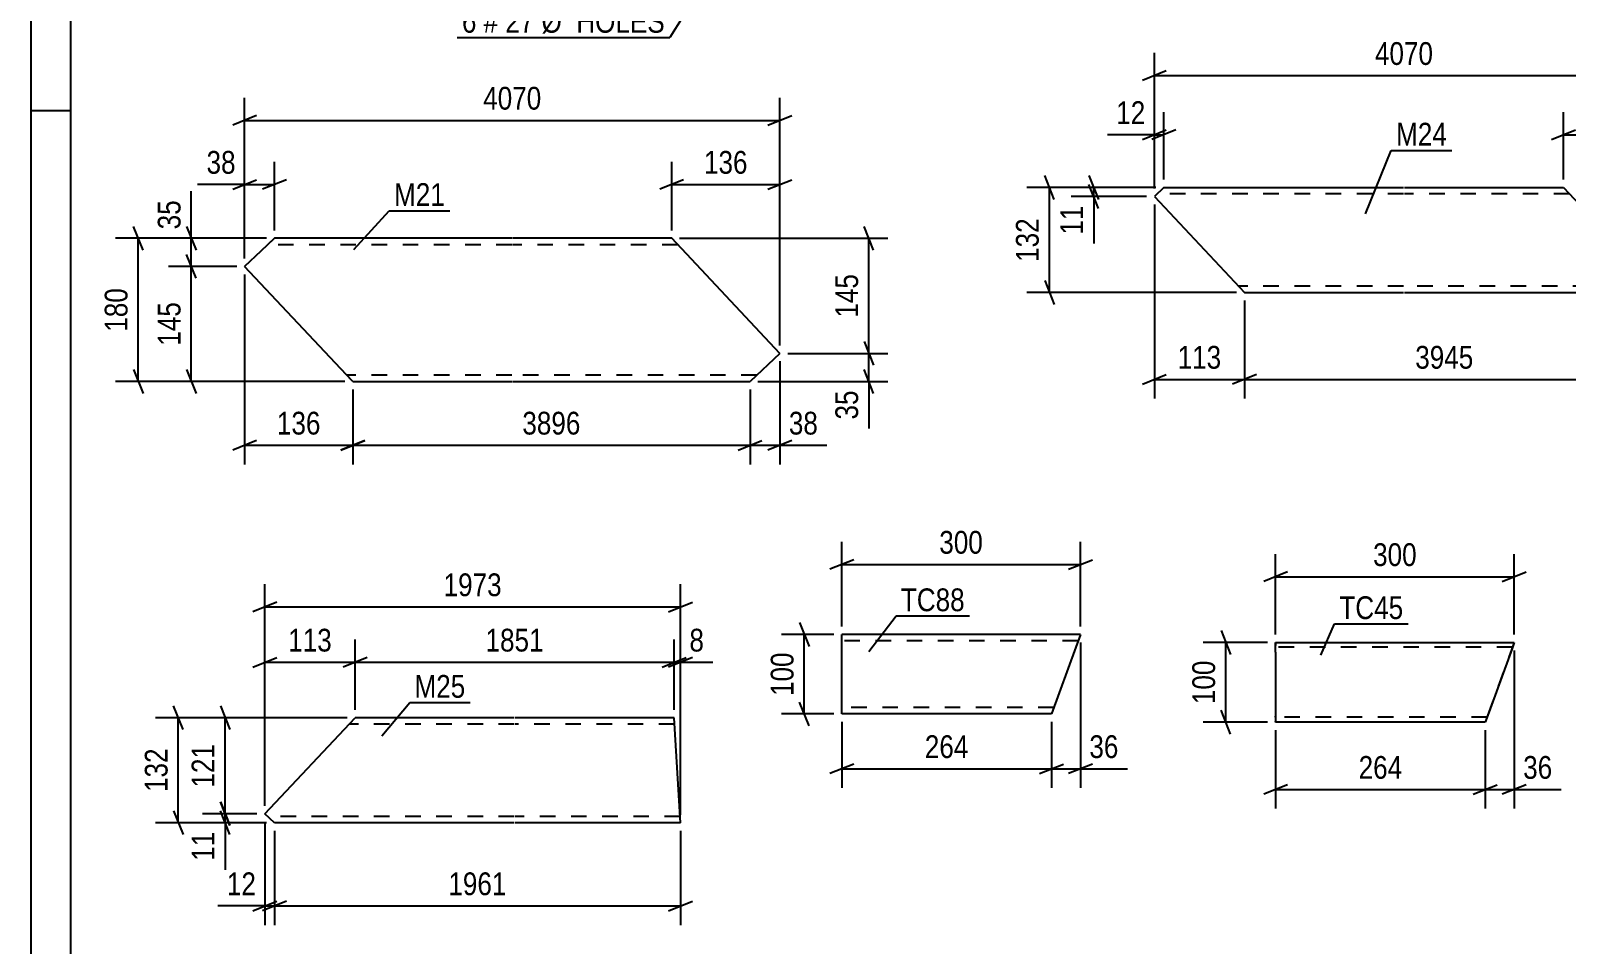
# Model space of a CAD drawing. Header units: millimetres. Extents: x 0 to 594, y 0 to 420.
# Drawn here: x 0 to 193.1, y 193.2 to 308.1 of the extents above; entities that cross this region are included whole.
import ezdxf

# ---------------------------------------------------------------- set-up
doc = ezdxf.new("R2010")
doc.units = ezdxf.units.MM
doc.linetypes.add('DXK_LINE_DOT2', pattern=[3.9198, 1.9599, -1.9599])
doc.styles.add('Arial Narrow', font='ARIALN.TTF', dxfattribs={"height": 0.2})

# ---------------------------------------------------------------- blocks, each defined once
blk = doc.blocks.new('Unknown-389636053-24719')
at = {"color": 5, "linetype": 'Continuous'}
for p, q in [((0, 420), (0, 0)), ((5, 415), (5, 5)), ((5, 298), (0, 298))]:
    blk.add_line(p, q, dxfattribs=at)
blk = doc.blocks.new('Part-389636053-25009 - 25008')
at = {"color": 2, "linetype": 'Continuous'}
for p, q in [((29.45, 209.63), (40.8, 221.7)), ((60.8, 221.7), (40.8, 221.7)), ((80.9, 221.7), (60.9, 221.7)), ((81.71, 208.5), (80.9, 221.7)), ((30.65, 208.5), (29.45, 209.63)), ((60.8, 208.5), (30.65, 208.5)), ((81.71, 208.5), (60.9, 208.5))]:
    blk.add_line(p, q, dxfattribs=at)
at = {"color": 7, "linetype": 'DXK_LINE_DOT2'}
for p, q in [((60.8, 220.9), (40.04, 220.9)), ((80.95, 220.9), (60.9, 220.9)), ((60.8, 209.3), (29.8, 209.3)), ((81.66, 209.3), (60.9, 209.3)), ((81.66, 209.3), (81.65, 209.36))]:
    blk.add_line(p, q, dxfattribs=at)
blk = doc.blocks.new('Part-389636053-30647 - 30646')
at = {"color": 2, "linetype": 'Continuous'}
for p, q in [((132, 232.17), (102, 232.17)), ((102, 223.77), (102, 232.17)), ((132, 232.17), (131.83, 231.7)), ((131.41, 230.57), (128.36, 222.17)), ((131.83, 231.7), (131.41, 230.57)), ((102, 222.17), (102, 223.77)), ((128.36, 222.17), (102, 222.17))]:
    blk.add_line(p, q, dxfattribs=at)
at = {"color": 7, "linetype": 'DXK_LINE_DOT2'}
for p, q in [((132, 232.17), (131.83, 231.7)), ((131.71, 231.37), (102, 231.37)), ((102, 222.29), (102, 223.77)), ((128.65, 222.97), (102, 222.97))]:
    blk.add_line(p, q, dxfattribs=at)
blk = doc.blocks.new('Part-389636053-24990 - 24989')
at = {"color": 2, "linetype": 'Continuous'}
for p, q in [((30.65, 281.97), (28.95, 280.37)), ((60.5, 281.97), (30.65, 281.97)), ((80.6, 281.97), (60.6, 281.97)), ((94.21, 267.51), (80.6, 281.97)), ((28.95, 280.37), (26.9, 278.44)), ((39, 265.57), (26.9, 278.44)), ((94.21, 267.51), (90.45, 263.97)), ((40.5, 263.97), (39, 265.57)), ((40.5, 263.97), (60.5, 263.97)), ((60.6, 263.97), (90.45, 263.97))]:
    blk.add_line(p, q, dxfattribs=at)
at = {"color": 7, "linetype": 'DXK_LINE_DOT2'}
for p, q in [((30.65, 281.97), (29.6, 280.99)), ((60.5, 281.17), (29.8, 281.17)), ((81.35, 281.17), (60.6, 281.17)), ((40.39, 264.1), (39, 265.57)), ((60.5, 264.77), (39.75, 264.77)), ((91.3, 264.77), (60.6, 264.77))]:
    blk.add_line(p, q, dxfattribs=at)
blk = doc.blocks.new('Part-389636053-25003 - 25002')
at = {"color": 2, "linetype": 'Continuous'}
for p, q in [((142.49, 288.35), (141.29, 287.22)), ((142.49, 288.35), (172.63, 288.35)), ((172.73, 288.35), (192.73, 288.35)), ((192.73, 288.35), (204.08, 276.28)), ((141.29, 287.22), (152.63, 275.15)), ((204.08, 276.28), (202.88, 275.15)), ((152.63, 275.15), (172.63, 275.15)), ((172.73, 275.15), (202.88, 275.15))]:
    blk.add_line(p, q, dxfattribs=at)
at = {"color": 7, "linetype": 'DXK_LINE_DOT2'}
for p, q in [((172.63, 287.55), (141.64, 287.55)), ((193.49, 287.55), (172.73, 287.55)), ((172.63, 275.95), (151.88, 275.95)), ((203.73, 275.95), (172.73, 275.95))]:
    blk.add_line(p, q, dxfattribs=at)
blk = doc.blocks.new('Part-389636053-30688 - 30687')
at = {"color": 2, "linetype": 'Continuous'}
for p, q in [((156.54, 229.95), (156.54, 231.15)), ((156.54, 231.15), (186.54, 231.15)), ((156.54, 229.95), (156.54, 221.15)), ((186.1, 229.95), (183.34, 222.35)), ((186.41, 230.8), (186.1, 229.95)), ((186.51, 231.06), (186.41, 230.8)), ((186.54, 231.15), (186.51, 231.06)), ((183.34, 222.35), (182.9, 221.15)), ((182.9, 221.15), (156.54, 221.15))]:
    blk.add_line(p, q, dxfattribs=at)
at = {"color": 7, "linetype": 'DXK_LINE_DOT2'}
for p, q in [((156.54, 231.15), (156.54, 231.06)), ((156.54, 231.06), (156.54, 230.8)), ((186.32, 230.55), (156.54, 230.55)), ((186.54, 231.15), (182.9, 221.15)), ((186.27, 230.41), (186.1, 229.95)), ((156.54, 221.89), (156.54, 221.8)), ((156.54, 221.8), (156.54, 221.89)), ((156.54, 221.8), (156.54, 221.75)), ((156.54, 221.75), (156.54, 221.8)), ((183.12, 221.75), (156.54, 221.75)), ((156.54, 221.15), (156.54, 221.24)), ((183.12, 221.75), (183.14, 221.8))]:
    blk.add_line(p, q, dxfattribs=at)
blk = doc.blocks.new('StraightDimension-389636053-27990 - 25008')
at = {"color": 7, "linetype": 'Continuous'}
for p, q in [((19.16, 220.2), (17.96, 223.2)), ((39.8, 221.7), (15.71, 221.7)), ((18.56, 208.5), (18.56, 221.7)), ((17.96, 210), (19.16, 207)), ((29.65, 208.5), (15.71, 208.5))]:
    blk.add_line(p, q, dxfattribs=at)
at = {"color": 0}
blk.add_wipeout([(17.81, 218.44), (13.61, 218.44), (13.61, 211.76), (17.81, 211.76)], dxfattribs=at)
at = {"color": 3, "style": 'Arial Narrow'}
blk.add_text('132', height=2.863, rotation=90.0002, dxfattribs=at).set_placement((17.21, 212.36))
blk = doc.blocks.new('StraightDimension-389636053-42071 - 25008')
at = {"color": 7, "linetype": 'Continuous'}
for p, q in [((80.9, 222.7), (80.9, 231.52)), ((81.71, 209.5), (81.71, 231.52)), ((79.4, 228.07), (82.4, 229.27)), ((83.21, 229.27), (80.21, 228.07)), ((80.9, 228.67), (81.71, 228.67))]:
    blk.add_line(p, q, dxfattribs=at)
at = {"color": 0}
blk.add_wipeout([(85.26, 229.42), (85.26, 233.62), (82.23, 233.62), (82.23, 229.42)], dxfattribs=at)
at = {"color": 7, "linetype": 'Continuous'}
blk.add_line((81.71, 228.67), (85.79, 228.67), dxfattribs=at)
blk.add_line((81.71, 228.67), (85.79, 228.67), dxfattribs=at)
at = {"color": 3, "style": 'Arial Narrow'}
blk.add_text('8', height=2.86, dxfattribs=at).set_placement((82.83, 230.02))
blk = doc.blocks.new('StraightDimension-389636053-43388 - 25008')
at = {"color": 7, "linetype": 'Continuous'}
for p, q in [((29.45, 208.63), (29.45, 195.64)), ((30.65, 207.5), (30.65, 195.64)), ((27.95, 197.44), (30.95, 198.64)), ((32.15, 198.64), (29.15, 197.44)), ((29.45, 198.04), (30.65, 198.04))]:
    blk.add_line(p, q, dxfattribs=at)
at = {"color": 0}
blk.add_wipeout([(28.92, 198.79), (28.92, 202.99), (24.07, 202.99), (24.07, 198.79)], dxfattribs=at)
at = {"color": 7, "linetype": 'Continuous'}
blk.add_line((29.45, 198.04), (23.54, 198.04), dxfattribs=at)
blk.add_line((29.45, 198.04), (23.54, 198.04), dxfattribs=at)
at = {"color": 3, "style": 'Arial Narrow'}
blk.add_text('12', height=2.863, dxfattribs=at).set_placement((24.67, 199.39))
blk = doc.blocks.new('StraightDimension-389636053-43387 - 25008')
at = {"color": 7, "linetype": 'Continuous'}
for p, q in [((30.65, 207.5), (30.65, 195.64)), ((81.71, 207.5), (81.71, 195.64)), ((32.15, 198.64), (29.15, 197.44)), ((30.65, 198.04), (81.71, 198.04)), ((80.21, 197.44), (83.21, 198.64))]:
    blk.add_line(p, q, dxfattribs=at)
at = {"color": 0}
blk.add_wipeout([(60.44, 198.79), (60.44, 202.99), (51.92, 202.99), (51.92, 198.79)], dxfattribs=at)
at = {"color": 3, "style": 'Arial Narrow'}
blk.add_text('1961', height=2.863, dxfattribs=at).set_placement((52.52, 199.39))
blk = doc.blocks.new('StraightDimension-389636053-42072 - 25008')
at = {"color": 7, "linetype": 'Continuous'}
for p, q in [((40.8, 222.7), (40.8, 231.52)), ((80.9, 222.7), (80.9, 231.52)), ((42.3, 229.27), (39.3, 228.07)), ((40.8, 228.67), (80.9, 228.67)), ((79.4, 228.07), (82.4, 229.27))]:
    blk.add_line(p, q, dxfattribs=at)
at = {"color": 0}
blk.add_wipeout([(65.1, 229.42), (65.1, 233.62), (56.59, 233.62), (56.59, 229.42)], dxfattribs=at)
at = {"color": 3, "style": 'Arial Narrow'}
blk.add_text('1851', height=2.863, dxfattribs=at).set_placement((57.19, 230.02))
blk = doc.blocks.new('StraightDimension-389636053-42073 - 25008')
at = {"color": 7, "linetype": 'Continuous'}
for p, q in [((29.45, 210.63), (29.45, 231.52)), ((40.8, 222.7), (40.8, 231.52)), ((27.95, 228.07), (30.95, 229.27)), ((29.45, 228.67), (40.8, 228.67)), ((42.3, 229.27), (39.3, 228.07))]:
    blk.add_line(p, q, dxfattribs=at)
at = {"color": 0}
blk.add_wipeout([(38.46, 229.42), (38.46, 233.62), (31.78, 233.62), (31.78, 229.42)], dxfattribs=at)
at = {"color": 3, "style": 'Arial Narrow'}
blk.add_text('113', height=2.863, dxfattribs=at).set_placement((32.38, 230.02))
blk = doc.blocks.new('StraightDimension-389636053-43414 - 25008')
at = {"color": 7, "linetype": 'Continuous'}
for p, q in [((23.85, 223.2), (25.05, 220.2)), ((39.8, 221.7), (21.6, 221.7)), ((24.45, 209.63), (24.45, 221.7)), ((25.05, 208.13), (23.85, 211.13)), ((28.45, 209.63), (21.6, 209.63))]:
    blk.add_line(p, q, dxfattribs=at)
at = {"color": 0}
blk.add_wipeout([(23.7, 219.01), (19.5, 219.01), (19.5, 212.32), (23.7, 212.32)], dxfattribs=at)
at = {"color": 3, "style": 'Arial Narrow'}
blk.add_text('121', height=2.863, rotation=90.0002, dxfattribs=at).set_placement((23.1, 212.92))
blk = doc.blocks.new('StraightDimension-389636053-43415 - 25008')
at = {"color": 7, "linetype": 'Continuous'}
for p, q in [((23.85, 211.13), (25.05, 208.13)), ((28.45, 209.63), (21.6, 209.63)), ((25.05, 207), (23.85, 210)), ((24.45, 208.5), (24.45, 209.63)), ((29.65, 208.5), (21.6, 208.5))]:
    blk.add_line(p, q, dxfattribs=at)
at = {"color": 0}
blk.add_wipeout([(23.7, 207.97), (19.5, 207.97), (19.5, 203.12), (23.7, 203.12)], dxfattribs=at)
at = {"color": 7, "linetype": 'Continuous'}
blk.add_line((24.45, 208.5), (24.45, 202.59), dxfattribs=at)
blk.add_line((24.45, 208.5), (24.45, 202.59), dxfattribs=at)
at = {"color": 3, "style": 'Arial Narrow'}
blk.add_text('11', height=2.863, rotation=90.0002, dxfattribs=at).set_placement((23.1, 203.72))
blk = doc.blocks.new('StraightDimension-389636053-58819 - 25008')
at = {"color": 7, "linetype": 'Continuous'}
for p, q in [((29.45, 210.63), (29.45, 238.48)), ((81.71, 209.5), (81.71, 238.48)), ((30.95, 236.23), (27.95, 235.03)), ((29.45, 235.63), (81.71, 235.63)), ((80.21, 235.03), (83.21, 236.23))]:
    blk.add_line(p, q, dxfattribs=at)
at = {"color": 0}
blk.add_wipeout([(59.83, 236.38), (59.83, 240.58), (51.32, 240.58), (51.32, 236.38)], dxfattribs=at)
at = {"color": 3, "style": 'Arial Narrow'}
blk.add_text('1973', height=2.863, dxfattribs=at).set_placement((51.92, 236.98))
blk = doc.blocks.new('StraightDimension-389636053-30731 - 30646')
at = {"color": 7, "linetype": 'Continuous'}
for p, q in [((132, 231.17), (132, 212.88)), ((128.36, 221.17), (128.36, 212.88)), ((126.86, 214.68), (129.86, 215.88)), ((128.36, 215.28), (132, 215.28)), ((133.5, 215.88), (130.5, 214.68))]:
    blk.add_line(p, q, dxfattribs=at)
at = {"color": 0}
blk.add_wipeout([(137.38, 216.03), (137.38, 220.23), (132.52, 220.23), (132.52, 216.03)], dxfattribs=at)
at = {"color": 7, "linetype": 'Continuous'}
blk.add_line((132, 215.28), (137.9, 215.28), dxfattribs=at)
blk.add_line((132, 215.28), (137.9, 215.28), dxfattribs=at)
at = {"color": 3, "style": 'Arial Narrow'}
blk.add_text('36', height=2.863, dxfattribs=at).set_placement((133.12, 216.63))
blk = doc.blocks.new('StraightDimension-389636053-30780 - 30646')
at = {"color": 7, "linetype": 'Continuous'}
for p, q in [((96.67, 233.67), (97.87, 230.67)), ((101, 232.17), (94.42, 232.17)), ((97.27, 222.17), (97.27, 232.17)), ((101, 222.17), (94.42, 222.17)), ((97.87, 220.67), (96.67, 223.67))]:
    blk.add_line(p, q, dxfattribs=at)
at = {"color": 0}
blk.add_wipeout([(96.52, 230.51), (92.32, 230.51), (92.32, 223.83), (96.52, 223.83)], dxfattribs=at)
at = {"color": 3, "style": 'Arial Narrow'}
blk.add_text('100', height=2.863, rotation=90.0002, dxfattribs=at).set_placement((95.92, 224.43))
blk = doc.blocks.new('StraightDimension-389636053-30732 - 30646')
at = {"color": 7, "linetype": 'Continuous'}
for p, q in [((102, 221.17), (102, 212.88)), ((128.36, 221.17), (128.36, 212.88)), ((103.5, 215.88), (100.5, 214.68)), ((102, 215.28), (128.36, 215.28)), ((126.86, 214.68), (129.86, 215.88))]:
    blk.add_line(p, q, dxfattribs=at)
at = {"color": 0}
blk.add_wipeout([(118.52, 216.03), (118.52, 220.23), (111.83, 220.23), (111.83, 216.03)], dxfattribs=at)
at = {"color": 3, "style": 'Arial Narrow'}
blk.add_text('264', height=2.863, dxfattribs=at).set_placement((112.43, 216.63))
blk = doc.blocks.new('StraightDimension-389636053-30769 - 30646')
at = {"color": 7, "linetype": 'Continuous'}
for p, q in [((102, 233.17), (102, 243.82)), ((132, 233.17), (132, 243.82)), ((103.5, 241.57), (100.5, 240.37)), ((130.5, 240.37), (133.5, 241.57)), ((102, 240.97), (132, 240.97))]:
    blk.add_line(p, q, dxfattribs=at)
at = {"color": 0}
blk.add_wipeout([(120.34, 241.72), (120.34, 245.92), (113.65, 245.92), (113.65, 241.72)], dxfattribs=at)
at = {"color": 3, "style": 'Arial Narrow'}
blk.add_text('300', height=2.863, dxfattribs=at).set_placement((114.25, 242.32))
blk = doc.blocks.new('StraightDimension-389636053-39395 - 24989')
at = {"color": 7, "linetype": 'Continuous'}
for p, q in [((29.65, 281.97), (17.34, 281.97)), ((19.59, 283.47), (20.79, 280.47)), ((20.19, 278.44), (20.19, 281.97)), ((25.9, 278.44), (17.34, 278.44)), ((20.79, 276.94), (19.59, 279.94))]:
    blk.add_line(p, q, dxfattribs=at)
at = {"color": 0}
blk.add_wipeout([(19.44, 287.36), (15.24, 287.36), (15.24, 282.5), (19.44, 282.5)], dxfattribs=at)
at = {"color": 7, "linetype": 'Continuous'}
blk.add_line((20.19, 281.97), (20.19, 287.88), dxfattribs=at)
blk.add_line((20.19, 281.97), (20.19, 287.88), dxfattribs=at)
at = {"color": 3, "style": 'Arial Narrow'}
blk.add_text('35', height=2.863, rotation=90.0002, dxfattribs=at).set_placement((18.84, 283.1))
blk = doc.blocks.new('StraightDimension-389636053-42298 - 24989')
at = {"color": 7, "linetype": 'Continuous'}
for p, q in [((26.9, 279.44), (26.9, 291.59)), ((30.65, 282.97), (30.65, 291.59)), ((25.4, 288.14), (28.4, 289.34)), ((26.9, 288.74), (30.65, 288.74)), ((32.15, 289.34), (29.15, 288.14))]:
    blk.add_line(p, q, dxfattribs=at)
at = {"color": 0}
blk.add_wipeout([(26.37, 289.49), (26.37, 293.69), (21.51, 293.69), (21.51, 289.49)], dxfattribs=at)
at = {"color": 7, "linetype": 'Continuous'}
blk.add_line((26.9, 288.74), (20.99, 288.74), dxfattribs=at)
blk.add_line((26.9, 288.74), (20.99, 288.74), dxfattribs=at)
at = {"color": 3, "style": 'Arial Narrow'}
blk.add_text('38', height=2.863, dxfattribs=at).set_placement((22.11, 290.09))
blk = doc.blocks.new('StraightDimension-389636053-42177 - 24989')
at = {"color": 7, "linetype": 'Continuous'}
for p, q in [((94.21, 266.51), (94.21, 253.55)), ((90.45, 262.97), (90.45, 253.55)), ((88.95, 255.35), (91.95, 256.55)), ((90.45, 255.95), (94.21, 255.95)), ((95.71, 256.55), (92.71, 255.35))]:
    blk.add_line(p, q, dxfattribs=at)
at = {"color": 0}
blk.add_wipeout([(99.59, 256.7), (99.59, 260.9), (94.73, 260.9), (94.73, 256.7)], dxfattribs=at)
at = {"color": 7, "linetype": 'Continuous'}
blk.add_line((94.21, 255.95), (100.11, 255.95), dxfattribs=at)
blk.add_line((94.21, 255.95), (100.11, 255.95), dxfattribs=at)
at = {"color": 3, "style": 'Arial Narrow'}
blk.add_text('38', height=2.863, dxfattribs=at).set_placement((95.33, 257.3))
blk = doc.blocks.new('StraightDimension-389636053-27875 - 24989')
at = {"color": 7, "linetype": 'Continuous'}
for p, q in [((29.65, 281.97), (10.67, 281.97)), ((14.12, 280.47), (12.92, 283.47)), ((13.52, 263.97), (13.52, 281.97)), ((12.92, 265.47), (14.12, 262.47)), ((39.5, 263.97), (10.67, 263.97))]:
    blk.add_line(p, q, dxfattribs=at)
at = {"color": 0}
blk.add_wipeout([(12.77, 276.32), (8.57, 276.32), (8.57, 269.63), (12.77, 269.63)], dxfattribs=at)
at = {"color": 3, "style": 'Arial Narrow'}
blk.add_text('180', height=2.863, rotation=90.0002, dxfattribs=at).set_placement((12.17, 270.23))
blk = doc.blocks.new('StraightDimension-389636053-25361 - 24989')
at = {"color": 7, "linetype": 'Continuous'}
for p, q in [((26.9, 279.44), (26.9, 299.65)), ((94.21, 268.51), (94.21, 299.65)), ((28.4, 297.4), (25.4, 296.2)), ((92.71, 296.2), (95.71, 297.4)), ((26.9, 296.8), (94.21, 296.8))]:
    blk.add_line(p, q, dxfattribs=at)
at = {"color": 0}
blk.add_wipeout([(64.81, 297.55), (64.81, 301.75), (56.3, 301.75), (56.3, 297.55)], dxfattribs=at)
at = {"color": 3, "style": 'Arial Narrow'}
blk.add_text('4070', height=2.863, dxfattribs=at).set_placement((56.9, 298.15))
blk = doc.blocks.new('StraightDimension-389636053-39396 - 24989')
at = {"color": 7, "linetype": 'Continuous'}
for p, q in [((25.9, 278.44), (17.34, 278.44)), ((20.79, 276.94), (19.59, 279.94)), ((20.19, 263.97), (20.19, 278.44)), ((19.59, 265.47), (20.79, 262.47)), ((39.5, 263.97), (17.34, 263.97))]:
    blk.add_line(p, q, dxfattribs=at)
at = {"color": 0}
blk.add_wipeout([(19.44, 274.55), (15.24, 274.55), (15.24, 267.87), (19.44, 267.87)], dxfattribs=at)
at = {"color": 3, "style": 'Arial Narrow'}
blk.add_text('145', height=2.863, rotation=90.0002, dxfattribs=at).set_placement((18.84, 268.47))
blk = doc.blocks.new('StraightDimension-389636053-42178 - 24989')
at = {"color": 7, "linetype": 'Continuous'}
for p, q in [((40.5, 262.97), (40.5, 253.55)), ((90.45, 262.97), (90.45, 253.55)), ((42, 256.55), (39, 255.35)), ((40.5, 255.95), (90.45, 255.95)), ((88.95, 255.35), (91.95, 256.55))]:
    blk.add_line(p, q, dxfattribs=at)
at = {"color": 0}
blk.add_wipeout([(69.73, 256.7), (69.73, 260.9), (61.22, 260.9), (61.22, 256.7)], dxfattribs=at)
at = {"color": 3, "style": 'Arial Narrow'}
blk.add_text('3896', height=2.863, dxfattribs=at).set_placement((61.82, 257.3))
blk = doc.blocks.new('StraightDimension-389636053-42179 - 24989')
at = {"color": 7, "linetype": 'Continuous'}
for p, q in [((26.9, 277.44), (26.9, 253.55)), ((40.5, 262.97), (40.5, 253.55)), ((28.4, 256.55), (25.4, 255.35)), ((26.9, 255.95), (40.5, 255.95)), ((39, 255.35), (42, 256.55))]:
    blk.add_line(p, q, dxfattribs=at)
at = {"color": 0}
blk.add_wipeout([(37.04, 256.7), (37.04, 260.9), (30.36, 260.9), (30.36, 256.7)], dxfattribs=at)
at = {"color": 3, "style": 'Arial Narrow'}
blk.add_text('136', height=2.863, dxfattribs=at).set_placement((30.96, 257.3))
blk = doc.blocks.new('StraightDimension-389636053-42229 - 24989')
at = {"color": 7, "linetype": 'Continuous'}
for p, q in [((81.6, 281.97), (107.79, 281.97)), ((105.99, 280.47), (104.79, 283.47)), ((105.39, 267.51), (105.39, 281.97)), ((104.79, 269.01), (105.99, 266.01)), ((95.21, 267.51), (107.79, 267.51))]:
    blk.add_line(p, q, dxfattribs=at)
at = {"color": 0}
blk.add_wipeout([(104.64, 278.08), (100.44, 278.08), (100.44, 271.4), (104.64, 271.4)], dxfattribs=at)
at = {"color": 3, "style": 'Arial Narrow'}
blk.add_text('145', height=2.863, rotation=90.0002, dxfattribs=at).set_placement((104.04, 272))
blk = doc.blocks.new('StraightDimension-389636053-42230 - 24989')
at = {"color": 7, "linetype": 'Continuous'}
for p, q in [((104.79, 269.01), (105.99, 266.01)), ((95.21, 267.51), (107.79, 267.51)), ((105.39, 263.97), (105.39, 267.51)), ((105.99, 262.47), (104.79, 265.47)), ((91.45, 263.97), (107.79, 263.97))]:
    blk.add_line(p, q, dxfattribs=at)
at = {"color": 0}
blk.add_wipeout([(104.64, 263.45), (100.44, 263.45), (100.44, 258.59), (104.64, 258.59)], dxfattribs=at)
at = {"color": 7, "linetype": 'Continuous'}
blk.add_line((105.39, 263.97), (105.39, 258.07), dxfattribs=at)
blk.add_line((105.39, 263.97), (105.39, 258.07), dxfattribs=at)
at = {"color": 3, "style": 'Arial Narrow'}
blk.add_text('35', height=2.863, rotation=90.0002, dxfattribs=at).set_placement((104.04, 259.19))
blk = doc.blocks.new('StraightDimension-389636053-42296 - 24989')
at = {"color": 7, "linetype": 'Continuous'}
for p, q in [((80.6, 282.97), (80.6, 291.59)), ((94.21, 268.51), (94.21, 291.59)), ((82.1, 289.34), (79.1, 288.14)), ((80.6, 288.74), (94.21, 288.74)), ((92.71, 288.14), (95.71, 289.34))]:
    blk.add_line(p, q, dxfattribs=at)
at = {"color": 0}
blk.add_wipeout([(90.75, 289.49), (90.75, 293.69), (84.06, 293.69), (84.06, 289.49)], dxfattribs=at)
at = {"color": 3, "style": 'Arial Narrow'}
blk.add_text('136', height=2.863, dxfattribs=at).set_placement((84.66, 290.09))
blk = doc.blocks.new('StraightDimension-389636053-25427 - 25002')
at = {"color": 7, "linetype": 'Continuous'}
for p, q in [((141.29, 288.22), (141.29, 305.27)), ((204.08, 277.28), (204.08, 305.27)), ((142.79, 303.02), (139.79, 301.82)), ((141.29, 302.42), (204.08, 302.42)), ((202.58, 301.82), (205.58, 303.02))]:
    blk.add_line(p, q, dxfattribs=at)
at = {"color": 0}
blk.add_wipeout([(176.94, 303.17), (176.94, 307.37), (168.43, 307.37), (168.43, 303.17)], dxfattribs=at)
at = {"color": 3, "style": 'Arial Narrow'}
blk.add_text('4070', height=2.863, dxfattribs=at).set_placement((169.03, 303.77))
blk = doc.blocks.new('StraightDimension-389636053-25411 - 25002')
at = {"color": 7, "linetype": 'Continuous'}
for p, q in [((133.07, 289.85), (134.27, 286.85)), ((141.49, 288.35), (130.82, 288.35)), ((134.27, 285.72), (133.07, 288.72)), ((133.67, 287.22), (133.67, 288.35)), ((140.29, 287.22), (130.82, 287.22))]:
    blk.add_line(p, q, dxfattribs=at)
at = {"color": 0}
blk.add_wipeout([(132.92, 286.69), (128.72, 286.69), (128.72, 281.84), (132.92, 281.84)], dxfattribs=at)
at = {"color": 7, "linetype": 'Continuous'}
blk.add_line((133.67, 287.22), (133.67, 281.31), dxfattribs=at)
blk.add_line((133.67, 287.22), (133.67, 281.31), dxfattribs=at)
at = {"color": 3, "style": 'Arial Narrow'}
blk.add_text('11', height=2.863, rotation=90.0002, dxfattribs=at).set_placement((132.32, 282.44))
blk = doc.blocks.new('StraightDimension-389636053-25415 - 25002')
at = {"color": 7, "linetype": 'Continuous'}
for p, q in [((128.7, 286.85), (127.5, 289.85)), ((141.49, 288.35), (125.25, 288.35)), ((128.1, 275.15), (128.1, 288.35)), ((127.5, 276.65), (128.7, 273.65)), ((151.63, 275.15), (125.25, 275.15))]:
    blk.add_line(p, q, dxfattribs=at)
at = {"color": 0}
blk.add_wipeout([(127.35, 285.09), (123.15, 285.09), (123.15, 278.41), (127.35, 278.41)], dxfattribs=at)
at = {"color": 3, "style": 'Arial Narrow'}
blk.add_text('132', height=2.863, rotation=90.0002, dxfattribs=at).set_placement((126.75, 279.01))
blk = doc.blocks.new('StraightDimension-389636053-42414 - 25002')
at = {"color": 7, "linetype": 'Continuous'}
for p, q in [((192.73, 289.35), (192.73, 297.84)), ((204.08, 277.28), (204.08, 297.84)), ((191.23, 294.39), (194.23, 295.59)), ((205.58, 295.59), (202.58, 294.39)), ((192.73, 294.99), (204.08, 294.99))]:
    blk.add_line(p, q, dxfattribs=at)
at = {"color": 0}
blk.add_wipeout([(201.75, 295.74), (201.75, 299.94), (195.07, 299.94), (195.07, 295.74)], dxfattribs=at)
at = {"color": 3, "style": 'Arial Narrow'}
blk.add_text('113', height=2.863, dxfattribs=at).set_placement((195.67, 296.34))
blk = doc.blocks.new('StraightDimension-389636053-42416 - 25002')
at = {"color": 7, "linetype": 'Continuous'}
for p, q in [((141.29, 288.22), (141.29, 297.84)), ((142.49, 289.35), (142.49, 297.84)), ((139.79, 294.39), (142.79, 295.59)), ((143.99, 295.59), (140.99, 294.39)), ((141.29, 294.99), (142.49, 294.99))]:
    blk.add_line(p, q, dxfattribs=at)
at = {"color": 0}
blk.add_wipeout([(140.76, 295.74), (140.76, 299.94), (135.9, 299.94), (135.9, 295.74)], dxfattribs=at)
at = {"color": 7, "linetype": 'Continuous'}
blk.add_line((141.29, 294.99), (135.38, 294.99), dxfattribs=at)
blk.add_line((141.29, 294.99), (135.38, 294.99), dxfattribs=at)
at = {"color": 3, "style": 'Arial Narrow'}
blk.add_text('12', height=2.863, dxfattribs=at).set_placement((136.5, 296.34))
blk = doc.blocks.new('StraightDimension-389636053-42677 - 25002')
at = {"color": 7, "linetype": 'Continuous'}
for p, q in [((152.63, 274.15), (152.63, 261.83)), ((202.88, 274.15), (202.88, 261.83)), ((154.13, 264.83), (151.13, 263.63)), ((201.38, 263.63), (204.38, 264.83)), ((152.63, 264.23), (202.88, 264.23))]:
    blk.add_line(p, q, dxfattribs=at)
at = {"color": 0}
blk.add_wipeout([(182.01, 264.98), (182.01, 269.18), (173.5, 269.18), (173.5, 264.98)], dxfattribs=at)
at = {"color": 3, "style": 'Arial Narrow'}
blk.add_text('3945', height=2.863, dxfattribs=at).set_placement((174.1, 265.58))
blk = doc.blocks.new('StraightDimension-389636053-42678 - 25002')
at = {"color": 7, "linetype": 'Continuous'}
for p, q in [((141.29, 286.22), (141.29, 261.83)), ((152.63, 274.15), (152.63, 261.83)), ((139.79, 263.63), (142.79, 264.83)), ((154.13, 264.83), (151.13, 263.63)), ((141.29, 264.23), (152.63, 264.23))]:
    blk.add_line(p, q, dxfattribs=at)
at = {"color": 0}
blk.add_wipeout([(150.3, 264.98), (150.3, 269.18), (143.62, 269.18), (143.62, 264.98)], dxfattribs=at)
at = {"color": 3, "style": 'Arial Narrow'}
blk.add_text('113', height=2.863, dxfattribs=at).set_placement((144.22, 265.58))
blk = doc.blocks.new('StraightDimension-389636053-30925 - 30687')
at = {"color": 7, "linetype": 'Continuous'}
for p, q in [((156.54, 232.15), (156.54, 242.27)), ((186.54, 232.15), (186.54, 242.27)), ((158.04, 240.02), (155.04, 238.82)), ((185.04, 238.82), (188.04, 240.02)), ((156.54, 239.42), (186.54, 239.42))]:
    blk.add_line(p, q, dxfattribs=at)
at = {"color": 0}
blk.add_wipeout([(174.88, 240.17), (174.88, 244.37), (168.2, 244.37), (168.2, 240.17)], dxfattribs=at)
at = {"color": 3, "style": 'Arial Narrow'}
blk.add_text('300', height=2.863, dxfattribs=at).set_placement((168.8, 240.77))
blk = doc.blocks.new('StraightDimension-389636053-30837 - 30687')
at = {"color": 7, "linetype": 'Continuous'}
for p, q in [((156.54, 220.15), (156.54, 210.27)), ((182.9, 220.15), (182.9, 210.27)), ((158.04, 213.27), (155.04, 212.07)), ((156.54, 212.67), (182.9, 212.67)), ((181.4, 212.07), (184.4, 213.27))]:
    blk.add_line(p, q, dxfattribs=at)
at = {"color": 0}
blk.add_wipeout([(173.06, 213.42), (173.06, 217.62), (166.38, 217.62), (166.38, 213.42)], dxfattribs=at)
at = {"color": 3, "style": 'Arial Narrow'}
blk.add_text('264', height=2.863, dxfattribs=at).set_placement((166.98, 214.02))
blk = doc.blocks.new('StraightDimension-389636053-30836 - 30687')
at = {"color": 7, "linetype": 'Continuous'}
for p, q in [((186.54, 230.15), (186.54, 210.27)), ((182.9, 220.15), (182.9, 210.27)), ((181.4, 212.07), (184.4, 213.27)), ((182.9, 212.67), (186.54, 212.67)), ((188.04, 213.27), (185.04, 212.07))]:
    blk.add_line(p, q, dxfattribs=at)
at = {"color": 0}
blk.add_wipeout([(191.92, 213.42), (191.92, 217.62), (187.07, 217.62), (187.07, 213.42)], dxfattribs=at)
at = {"color": 7, "linetype": 'Continuous'}
blk.add_line((186.54, 212.67), (192.45, 212.67), dxfattribs=at)
blk.add_line((186.54, 212.67), (192.45, 212.67), dxfattribs=at)
at = {"color": 3, "style": 'Arial Narrow'}
blk.add_text('36', height=2.863, dxfattribs=at).set_placement((187.67, 214.02))
blk = doc.blocks.new('StraightDimension-389636053-30914 - 30687')
at = {"color": 7, "linetype": 'Continuous'}
for p, q in [((149.68, 232.65), (150.88, 229.65)), ((155.54, 231.15), (147.43, 231.15)), ((150.28, 221.15), (150.28, 231.15)), ((150.88, 219.65), (149.68, 222.65)), ((155.54, 221.15), (147.43, 221.15))]:
    blk.add_line(p, q, dxfattribs=at)
at = {"color": 0}
blk.add_wipeout([(149.53, 229.49), (145.33, 229.49), (145.33, 222.81), (149.53, 222.81)], dxfattribs=at)
at = {"color": 3, "style": 'Arial Narrow'}
blk.add_text('100', height=2.863, rotation=90.0002, dxfattribs=at).set_placement((148.93, 223.41))
blk = doc.blocks.new('Mark-389636053-25981 - 25008')
at = {"color": 0}
blk.add_wipeout([(54.66, 224.21), (54.66, 227.21), (48.26, 227.21), (48.26, 224.21)], dxfattribs=at)
blk.add_wipeout([(54.66, 224.21), (54.66, 227.21), (48.26, 227.21), (48.26, 224.21)], dxfattribs=at)
at = {"color": 30, "linetype": 'Continuous'}
for p, q in [((44.17, 219.44), (47.66, 223.61)), ((47.66, 223.61), (55.26, 223.61))]:
    blk.add_line(p, q, dxfattribs=at)
at = {"color": 3, "style": 'Arial Narrow'}
blk.add_text('M25', height=2.863, dxfattribs=at).set_placement((48.26, 224.21))
blk = doc.blocks.new('Mark-389636053-30870 - 30646')
at = {"color": 0}
blk.add_wipeout([(117.46, 235.09), (117.46, 238.09), (109.42, 238.09), (109.42, 235.09)], dxfattribs=at)
blk.add_wipeout([(117.46, 235.09), (117.46, 238.09), (109.42, 238.09), (109.42, 235.09)], dxfattribs=at)
at = {"color": 30, "linetype": 'Continuous'}
for p, q in [((105.4, 230.03), (108.82, 234.49)), ((108.82, 234.49), (118.06, 234.49))]:
    blk.add_line(p, q, dxfattribs=at)
at = {"color": 3, "style": 'Arial Narrow'}
blk.add_text('TC88', height=2.863, dxfattribs=at).set_placement((109.42, 235.09))
blk = doc.blocks.new('Mark-389636053-25972 - 24989')
at = {"color": 0}
blk.add_wipeout([(52.09, 286.04), (52.09, 289.04), (45.69, 289.04), (45.69, 286.04)], dxfattribs=at)
blk.add_wipeout([(52.09, 286.04), (52.09, 289.04), (45.69, 289.04), (45.69, 286.04)], dxfattribs=at)
at = {"color": 30, "linetype": 'Continuous'}
for p, q in [((40.65, 280.57), (45.09, 285.44)), ((45.09, 285.44), (52.69, 285.44))]:
    blk.add_line(p, q, dxfattribs=at)
at = {"color": 3, "style": 'Arial Narrow'}
blk.add_text('M21', height=2.863, dxfattribs=at).set_placement((45.69, 286.04))
blk = doc.blocks.new('Mark-389636053-25978 - 25002')
at = {"color": 0}
blk.add_wipeout([(178.08, 293.63), (178.08, 296.63), (171.69, 296.63), (171.69, 293.63)], dxfattribs=at)
blk.add_wipeout([(178.08, 293.63), (178.08, 296.63), (171.69, 296.63), (171.69, 293.63)], dxfattribs=at)
at = {"color": 30, "linetype": 'Continuous'}
for p, q in [((167.86, 285.06), (171.09, 293.03)), ((171.09, 293.03), (178.68, 293.03))]:
    blk.add_line(p, q, dxfattribs=at)
at = {"color": 3, "style": 'Arial Narrow'}
blk.add_text('M24', height=2.863, dxfattribs=at).set_placement((171.69, 293.63))
blk = doc.blocks.new('Mark-389636053-30935 - 30687')
at = {"color": 0}
blk.add_wipeout([(172.59, 234.1), (172.59, 237.1), (164.56, 237.1), (164.56, 234.1)], dxfattribs=at)
blk.add_wipeout([(172.59, 234.1), (172.59, 237.1), (164.56, 237.1), (164.56, 234.1)], dxfattribs=at)
at = {"color": 30, "linetype": 'Continuous'}
for p, q in [((162.22, 229.58), (163.96, 233.5)), ((163.96, 233.5), (173.19, 233.5))]:
    blk.add_line(p, q, dxfattribs=at)
at = {"color": 3, "style": 'Arial Narrow'}
blk.add_text('TC45', height=2.863, dxfattribs=at).set_placement((164.56, 234.1))
blk = doc.blocks.new('MarkSet-389636053-27722 - 25155')
at = {"color": 0}
blk.add_wipeout([(56.05, 307.82), (56.05, 310.82), (54.22, 310.82), (54.22, 307.82)], dxfattribs=at)
blk.add_wipeout([(56.05, 307.82), (56.05, 310.82), (54.22, 310.82), (54.22, 307.82)], dxfattribs=at)
at = {"color": 3, "style": 'Arial Narrow'}
blk.add_text('6', height=2.86, dxfattribs=at).set_placement((54.22, 307.82))
at = {"color": 0}
blk.add_wipeout([(58.78, 307.82), (58.78, 310.82), (56.95, 310.82), (56.95, 307.82)], dxfattribs=at)
blk.add_wipeout([(58.78, 307.82), (58.78, 310.82), (56.95, 310.82), (56.95, 307.82)], dxfattribs=at)
blk.add_wipeout([(63.33, 307.82), (63.33, 310.82), (59.68, 310.82), (59.68, 307.82)], dxfattribs=at)
blk.add_wipeout([(63.33, 307.82), (63.33, 310.82), (59.68, 310.82), (59.68, 307.82)], dxfattribs=at)
at = {"color": 3, "style": 'Arial Narrow'}
for s, height, p in [('#', 2.86, (56.95, 307.82)), ('27', 2.863, (59.68, 307.82))]:
    blk.add_text(s, height=height, dxfattribs=at).set_placement(p)
at = {"color": 0}
blk.add_wipeout([(79.76, 307.82), (79.76, 310.82), (64.23, 310.82), (64.23, 307.82)], dxfattribs=at)
blk.add_wipeout([(79.76, 307.82), (79.76, 310.82), (64.23, 310.82), (64.23, 307.82)], dxfattribs=at)
at = {"color": 7, "linetype": 'Continuous'}
for p in [(89.84, 322.33), (53.62, 307.22)]:
    blk.add_line(p, (80.36, 307.22), dxfattribs=at)
at = {"color": 3, "style": 'Arial Narrow'}
blk.add_text('Ø  HOLES', height=2.863, dxfattribs=at).set_placement((64.23, 307.82))

msp = doc.modelspace()

# ---------------------------------------------------------------- block references
for name in ['Unknown-389636053-24719', 'Part-389636053-25003 - 25002', 'Part-389636053-24990 - 24989', 'Part-389636053-30647 - 30646', 'Part-389636053-30688 - 30687', 'Part-389636053-25009 - 25008']:
    msp.add_blockref(name, (0, 0))

# ---------------------------------------------------------------- next in the draw order: block references
for name in ['MarkSet-389636053-27722 - 25155', 'StraightDimension-389636053-25427 - 25002', 'StraightDimension-389636053-39395 - 24989', 'StraightDimension-389636053-42177 - 24989', 'StraightDimension-389636053-30925 - 30687', 'StraightDimension-389636053-30780 - 30646', 'StraightDimension-389636053-42071 - 25008', 'StraightDimension-389636053-30731 - 30646', 'StraightDimension-389636053-27990 - 25008', 'StraightDimension-389636053-30837 - 30687']:
    msp.add_blockref(name, (0, 0))

# ---------------------------------------------------------------- next in the draw order: block references
for name in ['StraightDimension-389636053-42414 - 25002', 'Mark-389636053-25978 - 25002', 'StraightDimension-389636053-42298 - 24989', 'StraightDimension-389636053-25411 - 25002', 'StraightDimension-389636053-30769 - 30646', 'Mark-389636053-30935 - 30687', 'StraightDimension-389636053-42072 - 25008', 'StraightDimension-389636053-30914 - 30687', 'StraightDimension-389636053-30836 - 30687', 'StraightDimension-389636053-30732 - 30646', 'StraightDimension-389636053-43388 - 25008']:
    msp.add_blockref(name, (0, 0))

# ---------------------------------------------------------------- next in the draw order: block references
for name in ['StraightDimension-389636053-25415 - 25002', 'StraightDimension-389636053-27875 - 24989', 'Mark-389636053-30870 - 30646', 'StraightDimension-389636053-42073 - 25008', 'StraightDimension-389636053-43387 - 25008']:
    msp.add_blockref(name, (0, 0))

# ---------------------------------------------------------------- next in the draw order: block references
for name in ['StraightDimension-389636053-25361 - 24989', 'StraightDimension-389636053-42416 - 25002', 'StraightDimension-389636053-42677 - 25002', 'StraightDimension-389636053-43414 - 25008']:
    msp.add_blockref(name, (0, 0))

# ---------------------------------------------------------------- next in the draw order: block references
for name in ['Mark-389636053-25972 - 24989', 'StraightDimension-389636053-42678 - 25002', 'StraightDimension-389636053-42229 - 24989', 'StraightDimension-389636053-39396 - 24989', 'StraightDimension-389636053-43415 - 25008']:
    msp.add_blockref(name, (0, 0))

# ---------------------------------------------------------------- next in the draw order: block references
for name in ['StraightDimension-389636053-42178 - 24989', 'StraightDimension-389636053-58819 - 25008']:
    msp.add_blockref(name, (0, 0))

# ---------------------------------------------------------------- next in the draw order: block references
for name in ['StraightDimension-389636053-42179 - 24989', 'StraightDimension-389636053-42230 - 24989', 'Mark-389636053-25981 - 25008']:
    msp.add_blockref(name, (0, 0))

# ---------------------------------------------------------------- next in the draw order: block references
msp.add_blockref('StraightDimension-389636053-42296 - 24989', (0, 0))

doc.saveas('drawing.dxf')
